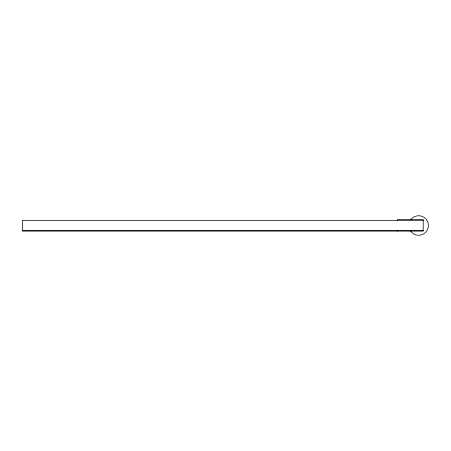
<?xml version="1.0" encoding="UTF-8"?>
<svg xmlns="http://www.w3.org/2000/svg" width="451" height="451" viewBox="0 0 451 451"><rect width="100%" height="100%" fill="white"/><g stroke="black" fill="none" stroke-linecap="round" stroke-linejoin="round"><path stroke-width="0.68" d="M423.218 220.33L22.55 220.33L22.55 231.098L423.218 231.098L423.218 219.474L397.506 219.474L397.506 220.33M22.55 230.67L423.218 230.67M397.506 230.67L397.506 231.098M410.748 219.761A9.781 9.781 0 0 1 425.378 218.385A9.781 9.781 0 0 1 424.859 233.071A9.781 9.781 0 0 1 410.365 230.67"/></g></svg>
